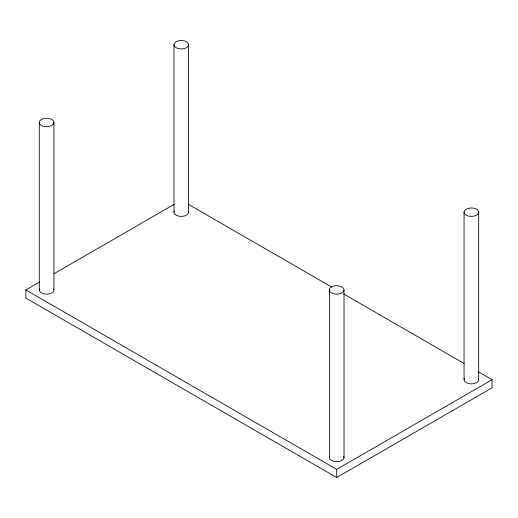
<?xml version="1.0" encoding="UTF-8"?>
<svg xmlns="http://www.w3.org/2000/svg" width="518" height="518" viewBox="0 0 518 518"><rect width="100%" height="100%" fill="white"/><g stroke="black" fill="none" stroke-linecap="round" stroke-linejoin="round"><path stroke-width="0.78" d="M478.101 371.581L492.1 379.668L492.1 387.801L336.7 477.518L25.9 298.083L25.9 289.944L39.899 281.863M53.898 273.782L174.301 204.267M25.9 289.944L336.7 469.386L492.1 379.668M188.299 204.267L331.798 287.114M343.699 293.984L464.102 363.5M478.703 212.186A7.323 4.228 0 0 1 467.715 215.851A7.323 4.228 0 0 1 467.715 208.521A7.323 4.228 0 0 1 478.703 212.186L478.703 379.668M464.057 212.186L464.057 379.668M344.023 289.944A7.323 4.228 0 0 1 333.035 293.609A7.323 4.228 0 0 1 333.035 286.279A7.323 4.228 0 0 1 344.023 289.944L344.023 457.42M336.7 469.386L336.7 477.518M329.377 289.944L329.377 457.42M188.623 44.71A7.323 4.228 0 0 1 177.635 48.375A7.323 4.228 0 0 1 177.635 41.045A7.323 4.228 0 0 1 188.623 44.71L188.623 212.186M173.977 44.71L173.977 212.186M53.943 122.468A7.323 4.228 0 0 1 42.955 126.133A7.323 4.228 0 0 1 42.955 118.803A7.323 4.228 0 0 1 53.943 122.468L53.943 289.944M39.297 122.468L39.297 289.944M53.697 288.85A7.323 4.228 0 0 1 46.62 294.172A7.323 4.228 0 0 1 39.543 288.85M188.377 211.091A7.323 4.228 0 0 1 181.3 216.42A7.323 4.228 0 0 1 174.223 211.091M343.777 456.326A7.323 4.228 0 0 1 336.7 461.648A7.323 4.228 0 0 1 329.623 456.326M478.457 378.567A7.323 4.228 0 0 1 471.38 383.896A7.323 4.228 0 0 1 464.303 378.567"/></g></svg>
